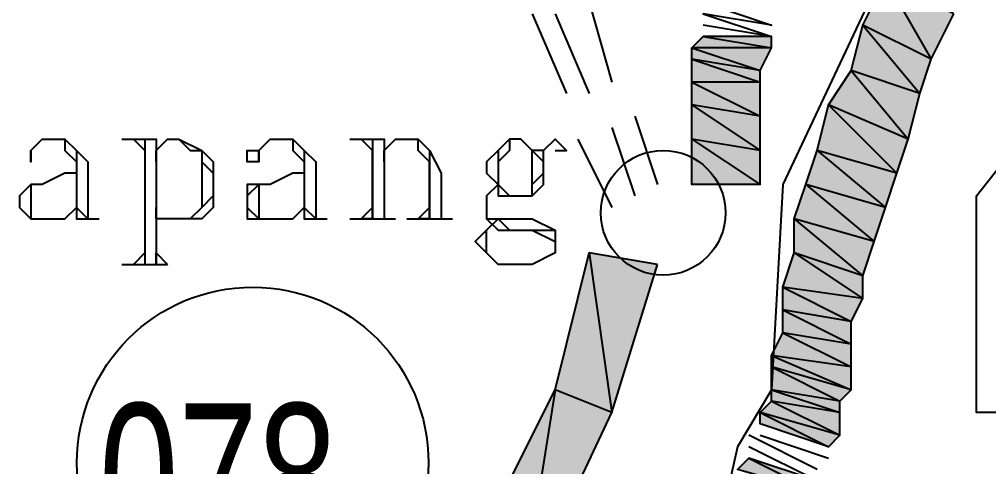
# Model space of a CAD drawing. Header units: millimetres. Extents: x 658 to 813, y 806 to 883.
# Drawn here: x 789.2169 to 789.4755, y 863.0385 to 863.1579 of the extents above; entities that cross this region are included whole.
import ezdxf

# ---------------------------------------------------------------- set-up
doc = ezdxf.new("R2010")
doc.units = ezdxf.units.MM
doc.header["$LTSCALE"] = 0.1
doc.linetypes.add('atContinuous2', pattern=[0])
for name, color, linetype in [('JL-ARTERI', 7, 'Continuous'), ('LINK NAS BARU', 7, 'Continuous'), ('PANTAI', 7, 'Continuous'), ('pantai1', 7, 'Continuous'), ('RENC-JL-TOL', 7, 'Continuous'), ('SYMBOL', 7, 'Continuous'), ('TEXT', 8, 'Continuous'), ('zat_Mask_solid', 7, 'Continuous')]:
    doc.layers.add(name, color=color, linetype=linetype)
doc.styles.add('Style2', font='arial.ttf', dxfattribs={"height": 0.2})

msp = doc.modelspace()

# ---------------------------------------------------------------- hatches: boundary and pattern name
at = {"layer": 'JL-ARTERI'}
h = msp.add_hatch(color=7, dxfattribs=at)
h.paths.add_polyline_path([(789.4175421030084, 863.1533095236285), (789.3993017814475, 863.1533095236285), (789.4175421030084, 863.1502694700351)], flags=17)
h.paths.add_polyline_path([(789.3993017814475, 863.1533095236285), (789.4175421030084, 863.1502694700351), (789.3962617278542, 863.1502694700351)])
h = msp.add_hatch(color=7, dxfattribs=at)
h.paths.add_polyline_path([(789.4175421030084, 863.1502694700351), (789.3962617278542, 863.1502694700351), (789.4145020494145, 863.1441893628484)])
h.paths.add_polyline_path([(789.3962617278542, 863.1502694700351), (789.4145020494145, 863.1441893628484), (789.3962617278542, 863.1472294164417)], flags=17)
h = msp.add_hatch(color=7, dxfattribs=at)
h.paths.add_polyline_path([(789.4145020494145, 863.1441893628484), (789.3962617278542, 863.1472294164417), (789.4145020494145, 863.141149309254)], flags=17)
h.paths.add_polyline_path([(789.3962617278542, 863.1472294164417), (789.4145020494145, 863.141149309254), (789.3962617278542, 863.141149309254)], flags=17)
h = msp.add_hatch(color=7, dxfattribs=at)
h.paths.add_polyline_path([(789.4145020494145, 863.141149309254), (789.3962617278542, 863.141149309254), (789.4145020494145, 863.1320291484748)], flags=17)
h.paths.add_polyline_path([(789.3962617278542, 863.141149309254), (789.4145020494145, 863.1320291484748), (789.3962617278542, 863.1350692020673)], flags=17)
h = msp.add_hatch(color=7, dxfattribs=at)
h.paths.add_polyline_path([(789.4145020494145, 863.1320291484748), (789.3962617278542, 863.1350692020673), (789.4145020494145, 863.1229089876928)], flags=17)
h.paths.add_polyline_path([(789.3962617278542, 863.1350692020673), (789.4145020494145, 863.1229089876928), (789.3962617278542, 863.1259490412871)], flags=17)
h = msp.add_hatch(color=7, dxfattribs=at)
h.paths.add_polyline_path([(789.4145020494145, 863.1229089876928), (789.3962617278542, 863.1259490412871), (789.4145020494145, 863.1137888269135)], flags=17)
h.paths.add_polyline_path([(789.3962617278542, 863.1259490412871), (789.4145020494145, 863.1137888269135), (789.3962617278542, 863.1137888269135)], flags=17)
for points in [[(789.3689012455127, 863.0955485053522), (789.3749813526995, 863.0529877550438), (789.3597810847325, 863.0590678622315)], [(789.387141567074, 863.0925084517588), (789.3689012455127, 863.0955485053522), (789.3749813526995, 863.0529877550438)], [(789.3597810847325, 863.0590678622315), (789.3506609239523, 863.0013068439551), (789.332420602391, 863.0043468975476)], [(789.3749813526995, 863.0529877550438), (789.3597810847325, 863.0590678622315), (789.3506609239523, 863.0013068439551)]]:
    msp.add_hatch(color=7, dxfattribs=at).paths.add_polyline_path(points)
at = {"layer": 'pantai1'}
h = msp.add_hatch(color=7, dxfattribs=at)
h.paths.add_polyline_path([(789.4449025853494, 863.0985885589456), (789.4236222101952, 863.1046686661324), (789.441862531756, 863.0894683981654)])
h.paths.add_polyline_path([(789.4236222101952, 863.1046686661324), (789.441862531756, 863.0894683981654), (789.4236222101952, 863.0955485053522)], flags=17)
h = msp.add_hatch(color=7, dxfattribs=at)
h.paths.add_polyline_path([(789.441862531756, 863.0894683981654), (789.4236222101952, 863.0955485053522), (789.441862531756, 863.0833882909777)], flags=17)
h.paths.add_polyline_path([(789.4236222101952, 863.0955485053522), (789.441862531756, 863.0833882909777), (789.4205821566018, 863.086428344572)])
h = msp.add_hatch(color=7, dxfattribs=at)
h.paths.add_polyline_path([(789.441862531756, 863.0833882909777), (789.4205821566018, 863.086428344572), (789.4388224781626, 863.0773081837909)])
h.paths.add_polyline_path([(789.4205821566018, 863.086428344572), (789.4388224781626, 863.0773081837909), (789.4205821566018, 863.0803482373843)], flags=17)
h = msp.add_hatch(color=7, dxfattribs=at)
h.paths.add_polyline_path([(789.4388224781626, 863.0773081837909), (789.4205821566018, 863.0803482373843), (789.4388224781626, 863.071228076605)], flags=17)
h.paths.add_polyline_path([(789.4205821566018, 863.0803482373843), (789.4388224781626, 863.071228076605), (789.4205821566018, 863.0742681301984)], flags=17)
h = msp.add_hatch(color=7, dxfattribs=at)
h.paths.add_polyline_path([(789.4388224781626, 863.071228076605), (789.4205821566018, 863.0742681301984), (789.4388224781626, 863.0651479694174)], flags=17)
h.paths.add_polyline_path([(789.4205821566018, 863.0742681301984), (789.4388224781626, 863.0651479694174), (789.4175421030084, 863.0681880230117)])
h = msp.add_hatch(color=7, dxfattribs=at)
h.paths.add_polyline_path([(789.4388224781626, 863.0651479694174), (789.4175421030084, 863.0681880230117), (789.4388224781626, 863.0590678622315)], flags=17)
h.paths.add_polyline_path([(789.4175421030084, 863.0681880230117), (789.4388224781626, 863.0590678622315), (789.4175421030084, 863.0651479694174)], flags=17)
h = msp.add_hatch(color=7, dxfattribs=at)
h.paths.add_polyline_path([(789.4388224781626, 863.0590678622315), (789.4175421030084, 863.0651479694174), (789.4357824245692, 863.0560278086381)])
h.paths.add_polyline_path([(789.4175421030084, 863.0651479694174), (789.4357824245692, 863.0560278086381), (789.4175421030084, 863.0590678622315)], flags=17)
h = msp.add_hatch(color=7, dxfattribs=at)
h.paths.add_polyline_path([(789.4357824245692, 863.0560278086381), (789.4175421030084, 863.0590678622315), (789.4357824245692, 863.0529877550438)], flags=17)
h.paths.add_polyline_path([(789.4175421030084, 863.0590678622315), (789.4357824245692, 863.0529877550438), (789.4175421030084, 863.0560278086381)], flags=17)
h = msp.add_hatch(color=7, dxfattribs=at)
h.paths.add_polyline_path([(789.4357824245692, 863.0529877550438), (789.4175421030084, 863.0560278086381), (789.4357824245692, 863.046907647857)], flags=17)
h.paths.add_polyline_path([(789.4175421030084, 863.0560278086381), (789.4357824245692, 863.046907647857), (789.4145020494145, 863.0529877550438)])
h = msp.add_hatch(color=7, dxfattribs=at)
h.paths.add_polyline_path([(789.4357824245692, 863.046907647857), (789.4145020494145, 863.0529877550438), (789.4327423709758, 863.0438675942636)])
h.paths.add_polyline_path([(789.4145020494145, 863.0529877550438), (789.4327423709758, 863.0438675942636), (789.4145020494145, 863.0499477014504)], flags=17)
h = msp.add_hatch(color=7, dxfattribs=at)
h.paths.add_polyline_path([(789.4297023173824, 863.0347474334825), (789.4114619958216, 863.0408275406693), (789.4297023173824, 863.03170737989)], flags=17)
h.paths.add_polyline_path([(789.4114619958216, 863.0408275406693), (789.4297023173824, 863.03170737989), (789.4084219422277, 863.0377874870759)])
at = {"layer": 'zat_Mask_solid'}
for points in [[(789.4479426389428, 863.1685097915955), (789.4601028533168, 863.1472294164417), (789.441862531756, 863.1563495772219)], [(789.466182960504, 863.1593896308153), (789.4479426389428, 863.1685097915955), (789.4601028533168, 863.1472294164417)], [(789.441862531756, 863.1563495772219), (789.4570627997234, 863.1381092556616), (789.4388224781626, 863.1441893628484)], [(789.4601028533168, 863.1472294164417), (789.441862531756, 863.1563495772219), (789.4570627997234, 863.1381092556616)], [(789.4388224781626, 863.1441893628484), (789.45402274613, 863.1259490412871), (789.4327423709758, 863.1350692020673)], [(789.4570627997234, 863.1381092556616), (789.4388224781626, 863.1441893628484), (789.45402274613, 863.1259490412871)], [(789.4327423709758, 863.1350692020673), (789.4509826925362, 863.116828880506), (789.4297023173824, 863.1229089876928)], [(789.45402274613, 863.1259490412871), (789.4327423709758, 863.1350692020673), (789.4509826925362, 863.116828880506)], [(789.4297023173824, 863.1229089876928), (789.4479426389428, 863.1077087197267), (789.426662263789, 863.1137888269135)], [(789.4509826925362, 863.116828880506), (789.4297023173824, 863.1229089876928), (789.4479426389428, 863.1077087197267)], [(789.426662263789, 863.1137888269135), (789.4449025853494, 863.0985885589456), (789.4236222101952, 863.1046686661324)], [(789.4479426389428, 863.1077087197267), (789.426662263789, 863.1137888269135), (789.4449025853494, 863.0985885589456)]]:
    msp.add_hatch(color=7, dxfattribs=at).paths.add_polyline_path(points)

# ---------------------------------------------------------------- linework, layer by layer
at = {"layer": 'JL-ARTERI', "color": 7}
for points in [[(789.3993017814475, 863.1624296844087), (789.4175421030084, 863.1563495772219), (789.3993017814475, 863.1593896308153), (789.4175421030084, 863.1533095236285), (789.3993017814475, 863.1563495772219)], [(789.3993017814475, 863.1533095236285), (789.4175421030084, 863.1502694700351), (789.3962617278542, 863.1502694700351), (789.3993017814475, 863.1533095236285)], [(789.4175421030084, 863.1533095236285), (789.3993017814475, 863.1533095236285), (789.4175421030084, 863.1502694700351), (789.4175421030084, 863.1533095236285)], [(789.4175421030084, 863.1502694700351), (789.3962617278542, 863.1502694700351), (789.4145020494145, 863.1441893628484), (789.4175421030084, 863.1502694700351)], [(789.3962617278542, 863.1502694700351), (789.4145020494145, 863.1441893628484), (789.3962617278542, 863.1472294164417), (789.3962617278542, 863.1502694700351)], [(789.4145020494145, 863.1441893628484), (789.3962617278542, 863.1472294164417), (789.4145020494145, 863.141149309254), (789.4145020494145, 863.1441893628484)], [(789.3962617278542, 863.1472294164417), (789.4145020494145, 863.141149309254), (789.3962617278542, 863.141149309254), (789.3962617278542, 863.1472294164417)], [(789.4145020494145, 863.141149309254), (789.3962617278542, 863.141149309254), (789.4145020494145, 863.1320291484748), (789.4145020494145, 863.141149309254)], [(789.3962617278542, 863.141149309254), (789.4145020494145, 863.1320291484748), (789.3962617278542, 863.1350692020673), (789.3962617278542, 863.141149309254)], [(789.4145020494145, 863.1320291484748), (789.3962617278542, 863.1350692020673), (789.4145020494145, 863.1229089876928), (789.4145020494145, 863.1320291484748)], [(789.3962617278542, 863.1350692020673), (789.4145020494145, 863.1229089876928), (789.3962617278542, 863.1259490412871), (789.3962617278542, 863.1350692020673)], [(789.4145020494145, 863.1229089876928), (789.3962617278542, 863.1259490412871), (789.4145020494145, 863.1137888269135), (789.4145020494145, 863.1229089876928)], [(789.3962617278542, 863.1259490412871), (789.4145020494145, 863.1137888269135), (789.3962617278542, 863.1137888269135), (789.3962617278542, 863.1259490412871)], [(789.3689012455127, 863.0955485053522), (789.3749813526995, 863.0529877550438), (789.3597810847325, 863.0590678622315), (789.3689012455127, 863.0955485053522)], [(789.387141567074, 863.0925084517588), (789.3689012455127, 863.0955485053522), (789.3749813526995, 863.0529877550438), (789.387141567074, 863.0925084517588)], [(789.3597810847325, 863.0590678622315), (789.3506609239523, 863.0013068439551), (789.332420602391, 863.0043468975476), (789.3597810847325, 863.0590678622315)], [(789.3749813526995, 863.0529877550438), (789.3597810847325, 863.0590678622315), (789.3506609239523, 863.0013068439551), (789.3749813526995, 863.0529877550438)]]:
    msp.add_lwpolyline(points, dxfattribs=at)
at = {"layer": 'LINK NAS BARU', "color": 7, "linetype": 'atContinuous2'}
msp.add_circle((789.2791438990782, 863.0395276980929), 0.04690070767737509, dxfattribs=at)
at = {"layer": 'PANTAI', "color": 7}
msp.add_lwpolyline([(789.469223014097, 863.2171506490907), (789.4205821566018, 863.1137888269135), (789.4175421030084, 863.0590678622315), (789.4084219422277, 863.0438675942636), (789.4023418350409, 863.0165071119221), (789.3901816206674, 862.992186683174), (789.3810614598867, 862.9830665223939), (789.3841015134801, 862.9648262008326), (789.387141567074, 862.9557060400533), (789.3932216742603, 862.9344256648986), (789.3901816206674, 862.9070651825581), (789.3658611919193, 862.8614643786563), (789.3597810847325, 862.8310638427205), (789.3537009775453, 862.7733028244451), (789.3476208703585, 862.7581025564772), (789.3476208703585, 862.7398622349168), (789.332420602391, 862.7094616989829), (789.3354606559844, 862.6912213774216), (789.3263404952042, 862.6304203055519), (789.3233004416109, 862.6182600911783), (789.3202603880175, 862.5817794480575), (789.3263404952042, 862.5513789121209), (789.3445808167651, 862.5240184297812), (789.3567410311391, 862.4814576794719)], dxfattribs=at)
at = {"layer": 'pantai1', "color": 7}
for points in [[(789.4479426389428, 863.1685097915955), (789.4601028533168, 863.1472294164417), (789.441862531756, 863.1563495772219), (789.4479426389428, 863.1685097915955)], [(789.466182960504, 863.1593896308153), (789.4479426389428, 863.1685097915955), (789.4601028533168, 863.1472294164417), (789.466182960504, 863.1593896308153)], [(789.441862531756, 863.1563495772219), (789.4570627997234, 863.1381092556616), (789.4388224781626, 863.1441893628484), (789.441862531756, 863.1563495772219)], [(789.4601028533168, 863.1472294164417), (789.441862531756, 863.1563495772219), (789.4570627997234, 863.1381092556616), (789.4601028533168, 863.1472294164417)], [(789.4388224781626, 863.1441893628484), (789.45402274613, 863.1259490412871), (789.4327423709758, 863.1350692020673), (789.4388224781626, 863.1441893628484)], [(789.4570627997234, 863.1381092556616), (789.4388224781626, 863.1441893628484), (789.45402274613, 863.1259490412871), (789.4570627997234, 863.1381092556616)], [(789.4327423709758, 863.1350692020673), (789.4509826925362, 863.116828880506), (789.4297023173824, 863.1229089876928), (789.4327423709758, 863.1350692020673)], [(789.45402274613, 863.1259490412871), (789.4327423709758, 863.1350692020673), (789.4509826925362, 863.116828880506), (789.45402274613, 863.1259490412871)], [(789.4297023173824, 863.1229089876928), (789.4479426389428, 863.1077087197267), (789.426662263789, 863.1137888269135), (789.4297023173824, 863.1229089876928)], [(789.4509826925362, 863.116828880506), (789.4297023173824, 863.1229089876928), (789.4479426389428, 863.1077087197267), (789.4509826925362, 863.116828880506)], [(789.426662263789, 863.1137888269135), (789.4449025853494, 863.0985885589456), (789.4236222101952, 863.1046686661324), (789.426662263789, 863.1137888269135)], [(789.4479426389428, 863.1077087197267), (789.426662263789, 863.1137888269135), (789.4449025853494, 863.0985885589456), (789.4479426389428, 863.1077087197267)], [(789.4449025853494, 863.0985885589456), (789.4236222101952, 863.1046686661324), (789.441862531756, 863.0894683981654), (789.4449025853494, 863.0985885589456)], [(789.4236222101952, 863.1046686661324), (789.441862531756, 863.0894683981654), (789.4236222101952, 863.0955485053522), (789.4236222101952, 863.1046686661324)], [(789.4236222101952, 863.0955485053522), (789.441862531756, 863.0833882909777), (789.4205821566018, 863.086428344572), (789.4236222101952, 863.0955485053522)], [(789.441862531756, 863.0894683981654), (789.4236222101952, 863.0955485053522), (789.441862531756, 863.0833882909777), (789.441862531756, 863.0894683981654)], [(789.441862531756, 863.0833882909777), (789.4205821566018, 863.086428344572), (789.4388224781626, 863.0773081837909), (789.441862531756, 863.0833882909777)], [(789.4205821566018, 863.086428344572), (789.4388224781626, 863.0773081837909), (789.4205821566018, 863.0803482373843), (789.4205821566018, 863.086428344572)], [(789.4388224781626, 863.0773081837909), (789.4205821566018, 863.0803482373843), (789.4388224781626, 863.071228076605), (789.4388224781626, 863.0773081837909)], [(789.4205821566018, 863.0803482373843), (789.4388224781626, 863.071228076605), (789.4205821566018, 863.0742681301984), (789.4205821566018, 863.0803482373843)], [(789.4205821566018, 863.0742681301984), (789.4388224781626, 863.0651479694174), (789.4175421030084, 863.0681880230117), (789.4205821566018, 863.0742681301984)], [(789.4388224781626, 863.071228076605), (789.4205821566018, 863.0742681301984), (789.4388224781626, 863.0651479694174), (789.4388224781626, 863.071228076605)], [(789.4388224781626, 863.0651479694174), (789.4175421030084, 863.0681880230117), (789.4388224781626, 863.0590678622315), (789.4388224781626, 863.0651479694174)], [(789.4175421030084, 863.0681880230117), (789.4388224781626, 863.0590678622315), (789.4175421030084, 863.0651479694174), (789.4175421030084, 863.0681880230117)], [(789.4388224781626, 863.0590678622315), (789.4175421030084, 863.0651479694174), (789.4357824245692, 863.0560278086381), (789.4388224781626, 863.0590678622315)], [(789.4175421030084, 863.0651479694174), (789.4357824245692, 863.0560278086381), (789.4175421030084, 863.0590678622315), (789.4175421030084, 863.0651479694174)], [(789.4357824245692, 863.0560278086381), (789.4175421030084, 863.0590678622315), (789.4357824245692, 863.0529877550438), (789.4357824245692, 863.0560278086381)], [(789.4175421030084, 863.0590678622315), (789.4357824245692, 863.0529877550438), (789.4175421030084, 863.0560278086381), (789.4175421030084, 863.0590678622315)], [(789.4175421030084, 863.0560278086381), (789.4357824245692, 863.046907647857), (789.4145020494145, 863.0529877550438), (789.4175421030084, 863.0560278086381)], [(789.4357824245692, 863.0529877550438), (789.4175421030084, 863.0560278086381), (789.4357824245692, 863.046907647857), (789.4357824245692, 863.0529877550438)], [(789.4357824245692, 863.046907647857), (789.4145020494145, 863.0529877550438), (789.4327423709758, 863.0438675942636), (789.4357824245692, 863.046907647857)], [(789.4145020494145, 863.0529877550438), (789.4327423709758, 863.0438675942636), (789.4145020494145, 863.0499477014504), (789.4145020494145, 863.0529877550438)], [(789.4297023173824, 863.0377874870759), (789.4114619958216, 863.046907647857)], [(789.4145020494145, 863.046907647857), (789.4327423709758, 863.0408275406693)], [(789.4297023173824, 863.0347474334825), (789.4114619958216, 863.0438675942636)], [(789.4114619958216, 863.0408275406693), (789.4297023173824, 863.03170737989), (789.4084219422277, 863.0377874870759), (789.4114619958216, 863.0408275406693)], [(789.4297023173824, 863.0347474334825), (789.4114619958216, 863.0408275406693), (789.4297023173824, 863.03170737989), (789.4297023173824, 863.0347474334825)]]:
    msp.add_lwpolyline(points, dxfattribs=at)
at = {"layer": 'RENC-JL-TOL', "color": 7}
for points in [[(789.3689012455127, 863.1624296844087), (789.3749813526995, 863.141149309254)], [(789.3537009775453, 863.1593896308153), (789.3628211383259, 863.1381092556616)], [(789.3597810847325, 863.1593896308153), (789.3689012455127, 863.1381092556616)], [(789.3810614598867, 863.1320291484748), (789.387141567074, 863.1137888269135)], [(789.3749813526995, 863.1289890948805), (789.3810614598867, 863.1107487733192)], [(789.3658611919193, 863.1259490412871), (789.3749813526995, 863.1077087197267)]]:
    msp.add_lwpolyline(points, dxfattribs=at)
at = {"layer": 'SYMBOL', "color": 7, "linetype": 'atContinuous2'}
msp.add_circle((789.3886346998909, 863.106266811344), 0.01664219808048462, dxfattribs=at)
at = {"layer": 'TEXT', "color": 7}
for points in [[(789.4722630676908, 863.1107487733192), (789.5057036572186, 863.1533095236285), (789.5300240859663, 863.1533095236285), (789.5665047290879, 863.1107487733192), (789.5665047290879, 863.0529877550438), (789.4722630676908, 863.0529877550438), (789.4722630676908, 863.1107487733192)], [(789.2199386194327, 863.1198689341003), (789.2199386194327, 863.1229089876928), (789.2199386194327, 863.1198689341003), (789.2199386194327, 863.1229089876928), (789.2229786730265, 863.1259490412871), (789.2290587802133, 863.1259490412871), (789.2320988338067, 863.1229089876928), (789.2351388874006, 863.1198689341003), (789.2351388874006, 863.1077087197267), (789.2351388874006, 863.1046686661324), (789.2381789409935, 863.1046686661324)], [(789.2290587802133, 863.1259490412871), (789.2290587802133, 863.1229089876928), (789.2320988338067, 863.1198689341003), (789.2320988338067, 863.1077087197267), (789.2320988338067, 863.1046686661324), (789.2381789409935, 863.1046686661324)], [(789.2442590481808, 863.1259490412871), (789.253379208961, 863.1259490412871), (789.253379208961, 863.0925084517588)], [(789.2472991017742, 863.1259490412871), (789.2503391553676, 863.1229089876928), (789.2472991017742, 863.1259490412871)], [(789.2503391553676, 863.1259490412871), (789.2503391553676, 863.0925084517588)], [(789.253379208961, 863.1198689341003), (789.253379208961, 863.1229089876928), (789.2564192625543, 863.1259490412871), (789.2594593161477, 863.1259490412871), (789.265539423335, 863.1229089876928), (789.2685794769284, 863.1198689341003), (789.2685794769284, 863.116828880506), (789.2685794769284, 863.1137888269135), (789.2685794769284, 863.1077087197267), (789.265539423335, 863.1046686661324), (789.2594593161477, 863.1046686661324), (789.2564192625543, 863.1046686661324), (789.253379208961, 863.1046686661324), (789.253379208961, 863.1077087197267)], [(789.2594593161477, 863.1259490412871), (789.2624993697416, 863.1229089876928), (789.265539423335, 863.1229089876928), (789.265539423335, 863.116828880506), (789.265539423335, 863.1107487733192), (789.265539423335, 863.1077087197267), (789.2624993697416, 863.1046686661324), (789.2594593161477, 863.1046686661324)], [(789.2807396913024, 863.1198689341003), (789.2807396913024, 863.1229089876928), (789.2807396913024, 863.1198689341003), (789.277699637709, 863.1198689341003), (789.277699637709, 863.1229089876928), (789.2807396913024, 863.1229089876928), (789.2837797448958, 863.1259490412871), (789.2898598520826, 863.1259490412871), (789.292899905676, 863.1229089876928), (789.2959399592694, 863.1198689341003), (789.2959399592694, 863.1077087197267), (789.2959399592694, 863.1046686661324), (789.2989800128632, 863.1046686661324)], [(789.2898598520826, 863.1259490412871), (789.2898598520826, 863.1229089876928), (789.292899905676, 863.1198689341003), (789.292899905676, 863.1077087197267), (789.292899905676, 863.1046686661324), (789.2989800128632, 863.1046686661324)], [(789.30506012005, 863.1259490412871), (789.3141802808307, 863.1259490412871), (789.3141802808307, 863.1046686661324)], [(789.3081001736434, 863.1259490412871), (789.3111402272373, 863.1229089876928), (789.3081001736434, 863.1259490412871)], [(789.3111402272373, 863.1259490412871), (789.3111402272373, 863.1046686661324), (789.3111402272373, 863.1229089876928)], [(789.3141802808307, 863.1198689341003), (789.3141802808307, 863.1229089876928), (789.3172203344241, 863.1259490412871), (789.3233004416109, 863.1259490412871), (789.3263404952042, 863.1229089876928), (789.3293805487976, 863.116828880506), (789.3293805487976, 863.1046686661324)], [(789.3263404952042, 863.1229089876928), (789.3263404952042, 863.116828880506), (789.3263404952042, 863.1046686661324), (789.3263404952042, 863.1198689341003), (789.3233004416109, 863.1229089876928), (789.3233004416109, 863.1259490412871)], [(789.3476208703585, 863.1259490412871), (789.3445808167651, 863.1229089876928), (789.3415407631717, 863.1198689341003), (789.3415407631717, 863.116828880506), (789.3445808167651, 863.1137888269135), (789.3445808167651, 863.1107487733192), (789.3476208703585, 863.1107487733192), (789.3506609239523, 863.1107487733192), (789.3537009775453, 863.1107487733192), (789.3567410311391, 863.1137888269135), (789.3567410311391, 863.116828880506), (789.3567410311391, 863.1198689341003), (789.3567410311391, 863.1229089876928), (789.3537009775453, 863.1229089876928), (789.3506609239523, 863.1259490412871), (789.3476208703585, 863.1259490412871)], [(789.3476208703585, 863.1259490412871), (789.3476208703585, 863.1229089876928), (789.3445808167651, 863.1198689341003), (789.3445808167651, 863.1137888269135), (789.3476208703585, 863.1107487733192)], [(789.3506609239523, 863.1107487733192), (789.3537009775453, 863.1107487733192), (789.3537009775453, 863.1137888269135), (789.3537009775453, 863.1198689341003), (789.3537009775453, 863.1229089876928), (789.3506609239523, 863.1259490412871)], [(789.3597810847325, 863.1229089876928), (789.3628211383259, 863.1229089876928), (789.3597810847325, 863.1259490412871), (789.3567410311391, 863.1229089876928), (789.3537009775453, 863.1229089876928)], [(789.2320988338067, 863.1229089876928), (789.2320988338067, 863.1198689341003), (789.2320988338067, 863.1077087197267), (789.2351388874006, 863.1046686661324)], [(789.2503391553676, 863.1229089876928), (789.2503391553676, 863.0955485053522)], [(789.292899905676, 863.1229089876928), (789.292899905676, 863.1198689341003), (789.292899905676, 863.1077087197267), (789.2959399592694, 863.1046686661324)], [(789.3445808167651, 863.1229089876928), (789.3445808167651, 863.1198689341003), (789.3445808167651, 863.116828880506), (789.3445808167651, 863.1137888269135)], [(789.3537009775453, 863.1137888269135), (789.3567410311391, 863.116828880506), (789.3567410311391, 863.1198689341003), (789.3537009775453, 863.1229089876928)], [(789.265539423335, 863.1198689341003), (789.2685794769284, 863.116828880506), (789.2685794769284, 863.1107487733192), (789.265539423335, 863.1077087197267)], [(789.2320988338067, 863.116828880506), (789.2290587802133, 863.116828880506), (789.2229786730265, 863.1137888269135), (789.2199386194327, 863.1137888269135), (789.2168985658393, 863.1107487733192), (789.2168985658393, 863.1077087197267), (789.2199386194327, 863.1046686661324), (789.2229786730265, 863.1046686661324), (789.2260187266199, 863.1046686661324), (789.2290587802133, 863.1046686661324), (789.2320988338067, 863.1077087197267)], [(789.2290587802133, 863.116828880506), (789.2229786730265, 863.1137888269135), (789.2199386194327, 863.1137888269135), (789.2199386194327, 863.1107487733192), (789.2199386194327, 863.1077087197267), (789.2199386194327, 863.1046686661324), (789.2229786730265, 863.1046686661324)], [(789.292899905676, 863.116828880506), (789.2898598520826, 863.116828880506), (789.2837797448958, 863.1137888269135), (789.277699637709, 863.1137888269135), (789.277699637709, 863.1107487733192), (789.277699637709, 863.1077087197267), (789.277699637709, 863.1046686661324), (789.2837797448958, 863.1046686661324), (789.2868197984892, 863.1046686661324), (789.2898598520826, 863.1046686661324), (789.292899905676, 863.1077087197267)], [(789.2898598520826, 863.116828880506), (789.2837797448958, 863.1137888269135), (789.2807396913024, 863.1137888269135), (789.2807396913024, 863.1107487733192), (789.2807396913024, 863.1077087197267), (789.2807396913024, 863.1046686661324), (789.2837797448958, 863.1046686661324)], [(789.2199386194327, 863.1137888269135), (789.2199386194327, 863.1107487733192), (789.2199386194327, 863.1077087197267), (789.2199386194327, 863.1046686661324)], [(789.2807396913024, 863.1137888269135), (789.277699637709, 863.1107487733192), (789.277699637709, 863.1077087197267), (789.2807396913024, 863.1046686661324)], [(789.3445808167651, 863.1137888269135), (789.3415407631717, 863.1107487733192), (789.3415407631717, 863.1077087197267), (789.3415407631717, 863.1046686661324), (789.3445808167651, 863.1016286125399), (789.3476208703585, 863.1016286125399), (789.3537009775453, 863.1016286125399), (789.3597810847325, 863.0985885589456)], [(789.3111402272373, 863.1046686661324), (789.3081001736434, 863.1046686661324), (789.3111402272373, 863.1077087197267)], [(789.3141802808307, 863.1077087197267), (789.3141802808307, 863.1046686661324)], [(789.3263404952042, 863.1046686661324), (789.3233004416109, 863.1046686661324), (789.3263404952042, 863.1077087197267)], [(789.3293805487976, 863.1077087197267), (789.3293805487976, 863.1046686661324), (789.332420602391, 863.1046686661324)], [(789.3415407631717, 863.1077087197267), (789.3415407631717, 863.1046686661324), (789.3476208703585, 863.1046686661324), (789.3537009775453, 863.1046686661324), (789.3597810847325, 863.1016286125399), (789.3597810847325, 863.0985885589456), (789.3597810847325, 863.0955485053522), (789.3537009775453, 863.0925084517588), (789.3445808167651, 863.0925084517588), (789.3415407631717, 863.0955485053522), (789.3385007095783, 863.0985885589456), (789.3415407631717, 863.1016286125399), (789.3445808167651, 863.1046686661324), (789.3476208703585, 863.1016286125399), (789.3537009775453, 863.1016286125399), (789.3597810847325, 863.1016286125399)], [(789.30506012005, 863.1046686661324), (789.3172203344241, 863.1046686661324)], [(789.3202603880175, 863.1046686661324), (789.332420602391, 863.1046686661324)], [(789.3445808167651, 863.0925084517588), (789.3415407631717, 863.0955485053522), (789.3415407631717, 863.0985885589456), (789.3415407631717, 863.1016286125399), (789.3445808167651, 863.1046686661324)], [(789.2503391553676, 863.0955485053522), (789.2472991017742, 863.0925084517588), (789.2503391553676, 863.0955485053522)], [(789.253379208961, 863.0925084517588), (789.253379208961, 863.0955485053522), (789.2564192625543, 863.0925084517588)], [(789.2442590481808, 863.0925084517588), (789.2564192625543, 863.0925084517588)]]:
    msp.add_lwpolyline(points, dxfattribs=at)

# ---------------------------------------------------------------- texts
at = {"layer": 'LINK NAS BARU', "color": 7, "style": 'Style2', "width": 0.7000000000000001}
msp.add_text('078', height=0.03891268599636157, rotation=0.0005502326849869259, dxfattribs=at).set_placement((789.2381789409935, 863.0165071119221))

doc.saveas('drawing.dxf')
